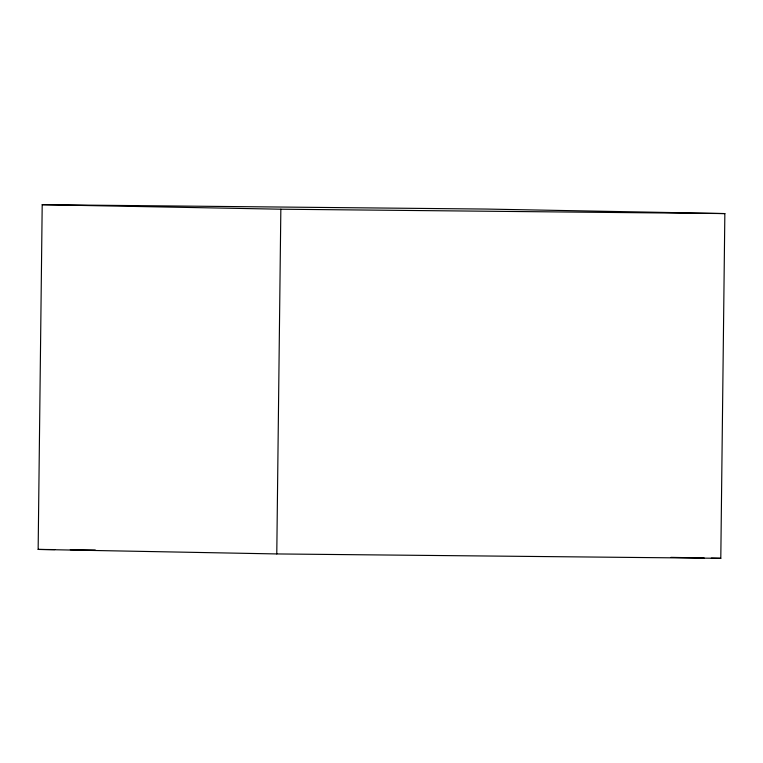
<?xml version="1.0" encoding="UTF-8"?>
<svg xmlns="http://www.w3.org/2000/svg" width="763" height="763" viewBox="0 0 763 763"><rect width="100%" height="100%" fill="white"/><g stroke="black" fill="none" stroke-linecap="round" stroke-linejoin="round"><path stroke-width="1.14" d="M38.15 549.427L42.203 204.694L486.222 209.062L724.85 213.573L720.797 558.306L276.778 553.938L38.15 549.427L54.812 549.589M276.778 553.938L280.841 209.205L42.203 204.694M280.841 209.205L724.85 213.573M70.291 549.741L95.289 549.989M670.925 557.362L704.173 557.991M711.297 558.125L720.797 558.306"/></g></svg>
